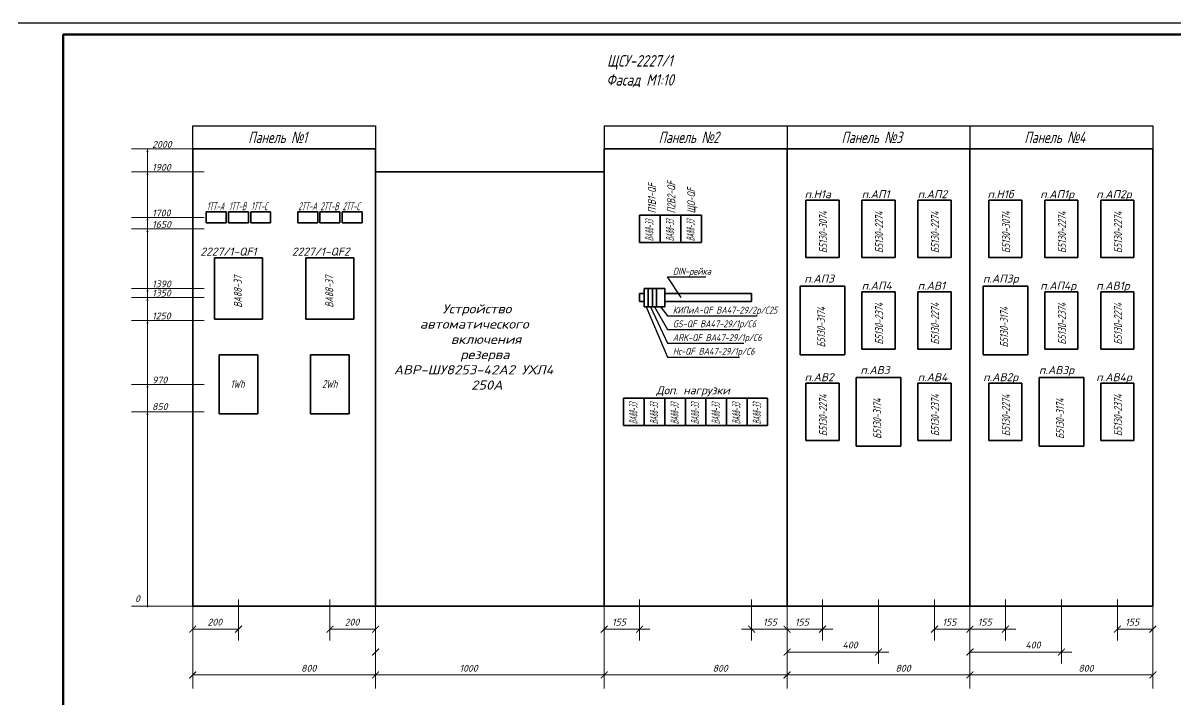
# Model space of a CAD drawing. Header units: millimetres. Extents: x 6735 to 13224, y -12144 to -9633.
# Drawn here: x 9680 to 10184, y -9929 to -9633 of the extents above; entities that cross this region are included whole.
import ezdxf
from ezdxf import colors
from ezdxf.entities.mleader import LeaderData, LeaderLine
from ezdxf.math import Vec2, Vec3

# ---------------------------------------------------------------- set-up
doc = ezdxf.new("R2010")
doc.units = ezdxf.units.MM
for name, color, linetype, lineweight in [('Линия выноска', 137, 'Continuous', 25), ('Размерная', 4, 'Continuous', 25), ('Рамка толстая', 7, 'Continuous', 60), ('Рамка тонкая', 5, 'Continuous', 25), ('Текст', 2, 'Continuous', 25), ('Элемент эл. схем', 7, 'Continuous', 35)]:
    doc.layers.add(name, color=color, linetype=linetype, lineweight=lineweight)
doc.styles.add('GOST', font='GOST.shx', dxfattribs={"oblique": 15, "height": 3.5})
doc.styles.add('Simplex', font='simplex.shx', dxfattribs={"width": 0.7, "oblique": 15})

# ---------------------------------------------------------------- blocks, each defined once
blk = doc.blocks.new('_ArchTick')
at = {"color": 0, "linetype": 'ByBlock', "const_width": 0.15}
blk.add_lwpolyline([(-0.5, -0.5), (0.5, 0.5)], dxfattribs=at)
blk = doc.blocks.new('_None')
blk = doc.blocks.new('A$C551E481E')
at = {"layer": 'Рамка толстая'}
for p, q in [((20, 589), (20, 5)), ((836, 589), (20, 589))]:
    blk.add_line(p, q, dxfattribs=at)
at = {"layer": 'Рамка тонкая'}
blk.add_line((841, 594), (0, 594), dxfattribs=at)

msp = doc.modelspace()

# ---------------------------------------------------------------- hatches: boundary and pattern name
at = {"layer": 'Размерная', "lineweight": 18}
for points in [[(9734.06459, -9688.33878), (9734.47792, -9689.65856), (9733.54617, -9689.65854)], [(9734.06471, -9698.33866), (9734.47804, -9699.65845), (9733.54629, -9699.65843)], [(9734.06471, -9718.33858), (9734.47804, -9719.65837), (9733.54629, -9719.65835)], [(9734.06459, -9723.33858), (9734.47792, -9724.65837), (9733.54617, -9724.65835)], [(9734.06434, -9753.3362), (9734.47767, -9754.65599), (9733.54592, -9754.65597)], [(9734.06471, -9749.33869), (9734.47804, -9750.65847), (9733.54629, -9750.65846)], [(9734.06335, -9763.33876), (9734.47668, -9764.65854), (9733.54493, -9764.65853)], [(9734.06471, -9791.33938), (9734.47804, -9792.65917), (9733.54629, -9792.65915)], [(9734.06268, -9803.33881), (9734.47601, -9804.6586), (9733.54426, -9804.65858)]]:
    msp.add_hatch(color=256, dxfattribs=at).paths.add_polyline_path(points)
h = msp.add_hatch(color=256, dxfattribs=at)
h.paths.add_polyline_path([(9734.05184, -9888.7414), (9734.05185, -9888.55076, 1), (9734.05185, -9888.15076), (9734.05186, -9888.01247, -0.983601769)])
h.paths.add_polyline_path([(9733.68134, -9888.38122), (9733.85418, -9888.38123, 0.37009163), (9734.05185, -9888.55076), (9734.05184, -9888.7414, -0.415603372)])
h.paths.add_polyline_path([(9734.04583, -9888.01242, -0.004133378), (9734.05186, -9888.01247), (9734.05185, -9888.15076, 0.459756381), (9733.85418, -9888.38123), (9733.68134, -9888.38122, -0.417671194)])
h = msp.add_hatch(color=256, dxfattribs=at)
h.paths.add_polyline_path([(9734.05185, -9888.55076), (9734.05185, -9888.15076, -1)])
h.paths.add_polyline_path([(9734.05185, -9888.15076), (9734.05185, -9888.38123), (9733.85418, -9888.38123, -0.459756381)])
h.paths.add_polyline_path([(9734.05185, -9888.38123), (9734.05185, -9888.55076, -0.37009163), (9733.85418, -9888.38123)])

# ---------------------------------------------------------------- linework, layer by layer
for p, q in [((9727.10387, -9688.35685), (9753.82285, -9688.35746)), ((9734.05517, -9688.35701), (9734.05185, -9888.35076)), ((9727.10398, -9698.35673), (9758.82297, -9698.35746)), ((9727.10398, -9718.35665), (9758.82297, -9718.35738)), ((9727.10387, -9723.35665), (9758.82285, -9723.35738)), ((9727.10362, -9753.35428), (9758.8226, -9753.355)), ((9727.10398, -9749.35676), (9758.82297, -9749.35748)), ((9727.10262, -9763.35683), (9758.82161, -9763.35755)), ((9727.10398, -9791.35746), (9758.82297, -9791.35818)), ((9727.10196, -9803.35689), (9758.82453, -9803.35749)), ((9753.82285, -9888.35746), (9727.10553, -9888.35685)), ((9753.8227, -9886.35678), (9753.82222, -9924.28217)), ((9753.8227, -9886.35678), (9753.82222, -9924.28217)), ((9753.8227, -9886.35678), (9753.82222, -9924.28217)), ((9753.8227, -9886.35678), (9753.82222, -9924.28217)), ((9773.82313, -9885.35746), (9773.82119, -9903.36454)), ((9813.82621, -9885.35692), (9813.82427, -9903.364)), ((9833.82152, -9886.35702), (9833.82105, -9924.28242)), ((9833.82152, -9886.35702), (9833.82105, -9924.28242)), ((9833.82152, -9886.35702), (9833.82105, -9924.28242)), ((9833.82152, -9886.35702), (9833.82105, -9924.28242)), ((9933.82152, -9886.35702), (9933.82105, -9924.28242)), ((9933.82152, -9886.35702), (9933.82105, -9924.28242)), ((9933.82152, -9886.35702), (9933.82105, -9924.28242)), ((9933.82152, -9886.35702), (9933.82105, -9924.28242)), ((9949.32318, -9885.3563), (9949.32124, -9903.36338)), ((9998.32253, -9885.3563), (9998.32447, -9903.36338)), ((10013.82152, -9886.35702), (10013.82105, -9924.28242)), ((10013.82152, -9886.35702), (10013.82105, -9924.28242)), ((10013.82152, -9886.35702), (10013.82105, -9924.28242)), ((10013.82152, -9886.35702), (10013.82105, -9924.28242)), ((10029.32318, -9885.3563), (10029.32124, -9903.36338)), ((10053.82305, -9885.3563), (10053.82124, -9913.36338)), ((10078.32471, -9885.3558), (10078.32277, -9903.36289)), ((10093.82152, -9886.35702), (10093.82105, -9924.28242)), ((10093.82152, -9886.35702), (10093.82105, -9924.28242)), ((10093.82152, -9886.35702), (10093.82105, -9924.28242)), ((10093.82152, -9886.35702), (10093.82105, -9924.28242)), ((10109.32323, -9885.35663), (10109.32129, -9903.36372)), ((10133.8231, -9885.35663), (10133.82129, -9913.36372)), ((10158.32476, -9885.35614), (10158.32282, -9903.36322)), ((10173.82157, -9886.35735), (10173.8211, -9924.28275)), ((10173.82157, -9886.35735), (10173.8211, -9924.28275)), ((10173.82157, -9886.35735), (10173.8211, -9924.28275)), ((10173.82157, -9886.35735), (10173.8211, -9924.28275)), ((9753.8231, -9898.35746), (9773.82127, -9898.35795)), ((9753.8231, -9898.35746), (9773.82127, -9898.35795)), ((9753.8231, -9898.35746), (9773.82127, -9898.35795)), ((9813.82481, -9898.35696), (9833.82298, -9898.35746)), ((9813.82481, -9898.35696), (9833.82298, -9898.35746)), ((9813.82481, -9898.35696), (9833.82298, -9898.35746)), ((9933.8228, -9898.3563), (9953.8228, -9898.35663)), ((9933.8228, -9898.3563), (9953.8228, -9898.35663)), ((9933.8228, -9898.3563), (9953.8228, -9898.35663)), ((9933.8228, -9898.3563), (9949.32132, -9898.3568)), ((10013.8229, -9898.3563), (9993.8229, -9898.35663)), ((10013.8229, -9898.3563), (9993.8229, -9898.35663)), ((10013.8229, -9898.3563), (9993.8229, -9898.35663)), ((10013.8229, -9898.3563), (9998.32439, -9898.3568)), ((10013.8228, -9898.3563), (10033.8228, -9898.35663)), ((10013.8228, -9898.3563), (10033.8228, -9898.35663)), ((10013.8228, -9898.3563), (10033.8228, -9898.35663)), ((10013.8228, -9898.3563), (10029.32132, -9898.3568)), ((10078.32285, -9898.3563), (10093.82285, -9898.35663)), ((10078.32285, -9898.3563), (10093.82285, -9898.35663)), ((10078.32285, -9898.3563), (10093.82285, -9898.35663)), ((10078.32285, -9898.3563), (10093.82137, -9898.3568)), ((10093.82285, -9898.35663), (10113.82285, -9898.35697)), ((10093.82285, -9898.35663), (10113.82285, -9898.35697)), ((10093.82285, -9898.35663), (10113.82285, -9898.35697)), ((10093.82285, -9898.35663), (10109.32137, -9898.35713)), ((10158.3229, -9898.35663), (10173.8229, -9898.35697)), ((10158.3229, -9898.35663), (10173.8229, -9898.35697)), ((10158.3229, -9898.35663), (10173.8229, -9898.35697)), ((10158.3229, -9898.35663), (10173.82142, -9898.35713)), ((10013.82248, -9908.3563), (10058.3228, -9908.35663)), ((10013.82248, -9908.3563), (10058.3228, -9908.35663)), ((10013.82248, -9908.3563), (10058.3228, -9908.35663)), ((10013.82248, -9908.3563), (10053.82132, -9908.3568)), ((10093.82253, -9908.35663), (10138.32285, -9908.35697)), ((10093.82253, -9908.35663), (10138.32285, -9908.35697)), ((10093.82253, -9908.35663), (10138.32285, -9908.35697)), ((10093.82253, -9908.35663), (10133.82137, -9908.35713)), ((9753.82232, -9918.3559), (9833.82232, -9918.3569)), ((9833.8225, -9918.35557), (9933.8223, -9918.3556)), ((9933.82232, -9918.3559), (10013.82232, -9918.3569)), ((10013.82232, -9918.3559), (10093.82232, -9918.3569)), ((10093.82237, -9918.35624), (10173.82237, -9918.35723))]:
    msp.add_line(p, q, dxfattribs=at)
msp.add_circle((9734.05185, -9888.35076), 0.2, dxfattribs=at)
at = {"layer": 'Рамка тонкая'}
for p, q in [((9753.82285, -9688.35746), (9753.82285, -9678.35746)), ((9753.82285, -9678.35746), (9833.82285, -9678.35746)), ((9833.82285, -9678.35746), (9833.82285, -9688.35746)), ((9933.82285, -9678.35746), (10013.82285, -9678.35746)), ((9933.82285, -9678.35746), (9933.82285, -9688.35746)), ((10013.82285, -9678.35746), (10013.82285, -9688.35746)), ((10013.82285, -9678.35746), (10093.82285, -9678.35746)), ((10093.82285, -9678.35746), (10093.82285, -9688.35746)), ((10093.82285, -9678.35746), (10173.82285, -9678.35746)), ((10173.82285, -9678.35746), (10173.82285, -9688.35746))]:
    msp.add_line(p, q, dxfattribs=at)
at = {"layer": 'Элемент эл. схем'}
for p, q in [((9753.82285, -9688.35746), (9753.82285, -9888.35746)), ((9833.82285, -9688.35746), (9753.82285, -9688.35746)), ((9833.82285, -9888.35746), (9833.82285, -9688.35746)), ((10013.82285, -9688.35746), (9933.82285, -9688.35746)), ((9933.82285, -9888.35746), (9933.82285, -9688.35746)), ((10013.82285, -9888.35746), (10013.82285, -9688.35746)), ((10093.82285, -9688.35746), (10013.82285, -9688.35746)), ((10093.82285, -9888.35746), (10093.82285, -9688.35746)), ((10173.82285, -9688.35746), (10093.82285, -9688.35746)), ((10173.82285, -9888.35746), (10173.82285, -9688.35746)), ((9933.82285, -9698.35746), (9833.82285, -9698.35746)), ((10022.07338, -9710.8563), (10022.07338, -9735.8563)), ((10036.57338, -9710.8563), (10022.07338, -9710.8563)), ((10036.57338, -9735.8563), (10036.57338, -9710.8563)), ((10046.57325, -9710.8563), (10046.57325, -9735.8563)), ((10061.07325, -9710.8563), (10046.57325, -9710.8563)), ((10061.07325, -9735.8563), (10061.07325, -9710.8563)), ((10071.06799, -9710.8563), (10071.06799, -9735.8563)), ((10085.56799, -9710.8563), (10071.06799, -9710.8563)), ((10085.56799, -9735.8563), (10085.56799, -9710.8563)), ((10102.07338, -9710.8563), (10102.07338, -9735.8563)), ((10116.57338, -9710.8563), (10102.07338, -9710.8563)), ((10116.57338, -9735.8563), (10116.57338, -9710.8563)), ((10126.57325, -9710.8563), (10126.57325, -9735.8563)), ((10141.07325, -9710.8563), (10126.57325, -9710.8563)), ((10141.07325, -9735.8563), (10141.07325, -9710.8563)), ((10151.06799, -9710.8563), (10151.06799, -9735.8563)), ((10165.56799, -9710.8563), (10151.06799, -9710.8563)), ((10165.56799, -9735.8563), (10165.56799, -9710.8563)), ((9759.77285, -9715.9574), (9768.47285, -9715.9574)), ((9759.77285, -9720.7574), (9759.77285, -9715.9574)), ((9768.47285, -9715.9574), (9768.47285, -9720.7574)), ((9769.47285, -9715.9574), (9778.17285, -9715.9574)), ((9769.47285, -9720.7574), (9769.47285, -9715.9574)), ((9778.17285, -9715.9574), (9778.17285, -9720.7574)), ((9779.17285, -9715.9574), (9787.87285, -9715.9574)), ((9779.17285, -9720.7574), (9779.17285, -9715.9574)), ((9787.87285, -9715.9574), (9787.87285, -9720.7574)), ((9799.78266, -9715.9574), (9808.48266, -9715.9574)), ((9799.78266, -9720.7574), (9799.78266, -9715.9574)), ((9808.48266, -9715.9574), (9808.48266, -9720.7574)), ((9809.48266, -9715.9574), (9818.18266, -9715.9574)), ((9809.48266, -9720.7574), (9809.48266, -9715.9574)), ((9818.18266, -9715.9574), (9818.18266, -9720.7574)), ((9819.18266, -9715.9574), (9827.88266, -9715.9574)), ((9819.18266, -9720.7574), (9819.18266, -9715.9574)), ((9827.88266, -9715.9574), (9827.88266, -9720.7574)), ((9949.32318, -9717.35675), (9949.32318, -9729.35675)), ((9958.32318, -9717.35675), (9949.32318, -9717.35675)), ((9958.32318, -9729.35675), (9958.32318, -9717.35675)), ((9967.32318, -9717.35675), (9958.32318, -9717.35675)), ((9967.32318, -9729.35675), (9967.32318, -9717.35675)), ((9976.32318, -9717.35675), (9967.32318, -9717.35675)), ((9976.32318, -9729.35675), (9976.32318, -9717.35675)), ((9768.47285, -9720.7574), (9759.77285, -9720.7574)), ((9778.17285, -9720.7574), (9769.47285, -9720.7574)), ((9787.87285, -9720.7574), (9779.17285, -9720.7574)), ((9808.48266, -9720.7574), (9799.78266, -9720.7574)), ((9818.18266, -9720.7574), (9809.48266, -9720.7574)), ((9827.88266, -9720.7574), (9819.18266, -9720.7574)), ((9949.32318, -9729.35675), (9958.32318, -9729.35675)), ((9958.32318, -9729.35675), (9967.32318, -9729.35675)), ((9967.32318, -9729.35675), (9976.32318, -9729.35675)), ((9763.32295, -9735.95751), (9763.32295, -9762.75751)), ((9784.32295, -9735.95751), (9763.32295, -9735.95751)), ((9784.32295, -9762.75751), (9784.32295, -9735.95751)), ((9803.32314, -9735.95751), (9803.32314, -9762.75751)), ((9824.32314, -9735.95751), (9803.32314, -9735.95751)), ((9824.32314, -9762.75751), (9824.32314, -9735.95751)), ((10022.07338, -9735.8563), (10036.57338, -9735.8563)), ((10046.57325, -9735.8563), (10061.07325, -9735.8563)), ((10071.06799, -9735.8563), (10085.56799, -9735.8563)), ((10102.07338, -9735.8563), (10116.57338, -9735.8563)), ((10126.57325, -9735.8563), (10141.07325, -9735.8563)), ((10151.06799, -9735.8563), (10165.56799, -9735.8563)), ((10039.0803, -9748.3563), (10019.5803, -9748.3563)), ((10019.5803, -9748.3563), (10019.5803, -9778.3563)), ((10039.0803, -9778.3563), (10039.0803, -9748.3563)), ((10119.0803, -9748.3563), (10099.5803, -9748.3563)), ((10099.5803, -9748.3563), (10099.5803, -9778.3563)), ((10119.0803, -9778.3563), (10119.0803, -9748.3563)), ((9949.32318, -9751.60269), (9949.32318, -9755.10269)), ((9951.32318, -9751.60269), (9949.32318, -9751.60269)), ((9951.32318, -9749.35384), (9951.32318, -9757.35384)), ((9953.12318, -9749.35384), (9951.32318, -9749.35384)), ((9953.12318, -9749.35384), (9953.12318, -9757.35384)), ((9954.92318, -9749.35384), (9953.12318, -9749.35384)), ((9954.92318, -9749.35384), (9954.92318, -9757.35384)), ((9956.72318, -9749.35384), (9954.92318, -9749.35384)), ((9956.72318, -9749.35384), (9956.72318, -9757.35384)), ((9958.52318, -9749.35384), (9956.72318, -9749.35384)), ((9960.32318, -9749.35384), (9958.52318, -9749.35384)), ((9960.32318, -9749.35384), (9960.32318, -9757.35384)), ((9998.32253, -9751.60269), (9960.32318, -9751.60269)), ((9998.32253, -9751.60269), (9998.32253, -9755.10269)), ((10046.58017, -9750.8563), (10046.58017, -9775.8563)), ((10061.08017, -9750.8563), (10046.58017, -9750.8563)), ((10061.08017, -9775.8563), (10061.08017, -9750.8563)), ((10071.07492, -9750.8563), (10071.07492, -9775.8563)), ((10085.57492, -9750.8563), (10071.07492, -9750.8563)), ((10085.57492, -9775.8563), (10085.57492, -9750.8563)), ((10126.58017, -9750.8563), (10126.58017, -9775.8563)), ((10141.08017, -9750.8563), (10126.58017, -9750.8563)), ((10141.08017, -9775.8563), (10141.08017, -9750.8563)), ((10151.07492, -9750.8563), (10151.07492, -9775.8563)), ((10165.57492, -9750.8563), (10151.07492, -9750.8563)), ((10165.57492, -9775.8563), (10165.57492, -9750.8563)), ((9951.32318, -9755.10269), (9949.32318, -9755.10269)), ((9951.32318, -9757.35384), (9953.12318, -9757.35384)), ((9953.12318, -9757.35384), (9954.92318, -9757.35384)), ((9954.92318, -9757.35384), (9956.72318, -9757.35384)), ((9956.72318, -9757.35384), (9958.52318, -9757.35384)), ((9958.52318, -9757.35384), (9960.32318, -9757.35384)), ((9998.32253, -9755.10269), (9960.32318, -9755.10269)), ((9763.32295, -9762.75751), (9784.32295, -9762.75751)), ((9803.32314, -9762.75751), (9824.32314, -9762.75751)), ((9765.32295, -9778.45761), (9765.32295, -9804.25761)), ((9782.32295, -9778.45761), (9765.32295, -9778.45761)), ((9782.32295, -9804.25761), (9782.32295, -9778.45761)), ((9805.32314, -9778.45761), (9805.32314, -9804.25761)), ((9822.32314, -9778.45761), (9805.32314, -9778.45761)), ((9822.32314, -9804.25761), (9822.32314, -9778.45761)), ((10019.5803, -9778.3563), (10039.0803, -9778.3563)), ((10046.58017, -9775.8563), (10061.08017, -9775.8563)), ((10071.07492, -9775.8563), (10085.57492, -9775.8563)), ((10099.5803, -9778.3563), (10119.0803, -9778.3563)), ((10126.58017, -9775.8563), (10141.08017, -9775.8563)), ((10151.07492, -9775.8563), (10165.57492, -9775.8563)), ((10063.58017, -9788.35634), (10044.08017, -9788.35634)), ((10044.08017, -9788.35634), (10044.08017, -9818.35634)), ((10063.58017, -9818.35634), (10063.58017, -9788.35634)), ((10143.58017, -9788.35634), (10124.08017, -9788.35634)), ((10124.08017, -9788.35634), (10124.08017, -9818.35634)), ((10143.58017, -9818.35634), (10143.58017, -9788.35634)), ((10022.07338, -9790.85634), (10022.07338, -9815.85634)), ((10036.57338, -9790.85634), (10022.07338, -9790.85634)), ((10036.57338, -9815.85634), (10036.57338, -9790.85634)), ((10071.06799, -9790.85634), (10071.06799, -9815.85634)), ((10085.56799, -9790.85634), (10071.06799, -9790.85634)), ((10085.56799, -9815.85634), (10085.56799, -9790.85634)), ((10102.07338, -9790.85634), (10102.07338, -9815.85634)), ((10116.57338, -9790.85634), (10102.07338, -9790.85634)), ((10116.57338, -9815.85634), (10116.57338, -9790.85634)), ((10151.06799, -9790.85634), (10151.06799, -9815.85634)), ((10165.56799, -9790.85634), (10151.06799, -9790.85634)), ((10165.56799, -9815.85634), (10165.56799, -9790.85634)), ((9942.32285, -9797.35679), (9942.32285, -9809.35679)), ((9951.32285, -9797.35679), (9942.32285, -9797.35679)), ((9951.32285, -9797.35679), (9951.32285, -9809.35679)), ((9960.32285, -9797.35679), (9951.32285, -9797.35679)), ((9960.32285, -9809.35679), (9960.32285, -9797.35679)), ((9969.32285, -9797.35679), (9960.32285, -9797.35679)), ((9969.32285, -9809.35679), (9969.32285, -9797.35679)), ((9978.32285, -9797.35679), (9969.32285, -9797.35679)), ((9978.32285, -9809.35679), (9978.32285, -9797.35679)), ((9987.32285, -9797.35679), (9978.32285, -9797.35679)), ((9987.32285, -9809.35679), (9987.32285, -9797.35679)), ((9996.32285, -9797.35679), (9987.32285, -9797.35679)), ((9996.32285, -9809.35679), (9996.32285, -9797.35679)), ((10005.32285, -9797.35679), (9996.32285, -9797.35679)), ((10005.32285, -9809.35679), (10005.32285, -9797.35679)), ((9765.32295, -9804.25761), (9782.32295, -9804.25761)), ((9805.32314, -9804.25761), (9822.32314, -9804.25761)), ((9942.32285, -9809.35679), (9951.32285, -9809.35679)), ((9951.32285, -9809.35679), (9960.32285, -9809.35679)), ((9960.32285, -9809.35679), (9969.32285, -9809.35679)), ((9969.32285, -9809.35679), (9978.32285, -9809.35679)), ((9978.32285, -9809.35679), (9987.32285, -9809.35679)), ((9987.32285, -9809.35679), (9996.32285, -9809.35679)), ((9996.32285, -9809.35679), (10005.32285, -9809.35679)), ((10022.07338, -9815.85634), (10036.57338, -9815.85634)), ((10044.08017, -9818.35634), (10063.58017, -9818.35634)), ((10071.06799, -9815.85634), (10085.56799, -9815.85634)), ((10102.07338, -9815.85634), (10116.57338, -9815.85634)), ((10124.08017, -9818.35634), (10143.58017, -9818.35634)), ((10151.06799, -9815.85634), (10165.56799, -9815.85634)), ((9753.82285, -9888.35746), (9833.82285, -9888.35746)), ((9933.82285, -9888.35746), (9833.82285, -9888.35746)), ((9933.82285, -9888.35746), (10013.82285, -9888.35746)), ((10013.82285, -9888.35746), (10093.82285, -9888.35746)), ((10093.82285, -9888.35746), (10173.82285, -9888.35746))]:
    msp.add_line(p, q, dxfattribs=at)

# ---------------------------------------------------------------- block references
msp.add_blockref('A$C551E481E', (9677.10387, -10227.35746))
at = {"layer": 'Размерная', "lineweight": 18}
for p, xscale, yscale, zscale, rotation in [((9753.82304, -9898.3574), 2.99999999999979, 2.99999999999979, 2.99999999999979, 179.9990485792585), ((9753.82304, -9898.3574), 2.99999999999979, 2.99999999999979, 2.99999999999979, 179.9990485792585), ((9773.82127, -9898.35795), 2.99999999999979, 2.99999999999979, 2.99999999999979, 179.9990485792585), ((9813.82435, -9898.35741), 2.99999999999979, 2.99999999999979, 2.99999999999979, 179.9990485792585), ((9833.82168, -9898.35649), 2.99999999999979, 2.99999999999979, 2.99999999999979, 179.9990485792585), ((9833.82168, -9898.35649), 2.99999999999979, 2.99999999999979, 2.99999999999979, 179.9990485792585), ((9833.82187, -9898.35764), 2.99999999999979, 2.99999999999979, 2.99999999999979, 179.9990485792585), ((9833.82187, -9898.35764), 2.99999999999979, 2.99999999999979, 2.99999999999979, 179.9990485792585), ((9933.82168, -9898.35649), 2.99999999999979, 2.99999999999979, 2.99999999999979, 179.9990485792585), ((9933.82168, -9898.35649), 2.99999999999979, 2.99999999999979, 2.99999999999979, 179.9990485792585), ((9933.82187, -9898.35764), 2.99999999999979, 2.99999999999979, 2.99999999999979, 179.9990485792585), ((9933.82187, -9898.35764), 2.99999999999979, 2.99999999999979, 2.99999999999979, 179.9990485792585), ((9949.32132, -9898.3568), 2.99999999999979, 2.99999999999979, 2.99999999999979, 179.9990485792585), ((9998.32439, -9898.3568), -2.99999999999979, 3, 3, 180.0009514207415), ((10013.82384, -9898.35764), -2.99999999999979, 3, 3, 180.0009514207415), ((10013.82384, -9898.35764), -2.99999999999979, 3, 3, 180.0009514207415), ((10013.82402, -9898.35649), -2.99999999999979, 3, 3, 180.0009514207415), ((10013.82402, -9898.35649), -2.99999999999979, 3, 3, 180.0009514207415), ((10029.32132, -9898.3568), 2.99999999999979, 2.99999999999979, 2.99999999999979, 179.9990485792585), ((10078.32285, -9898.3563), 2.99999999999979, 2.99999999999979, 2.99999999999979, 179.9990485792585), ((10093.82168, -9898.35649), 2.99999999999979, 2.99999999999979, 2.99999999999979, 179.9990485792585), ((10093.82168, -9898.35649), 2.99999999999979, 2.99999999999979, 2.99999999999979, 179.9990485792585), ((10109.32137, -9898.35713), 2.99999999999979, 2.99999999999979, 2.99999999999979, 179.9990485792585), ((10158.3229, -9898.35663), 2.99999999999979, 2.99999999999979, 2.99999999999979, 179.9990485792585), ((10173.82174, -9898.35682), 2.99999999999979, 2.99999999999979, 2.99999999999979, 179.9990485792585), ((10173.82174, -9898.35682), 2.99999999999979, 2.99999999999979, 2.99999999999979, 179.9990485792585), ((9833.82248, -9908.3563), 2.99999999999979, 2.99999999999979, 2.99999999999979, 179.9990485792585), ((9833.82248, -9908.3563), 2.99999999999979, 2.99999999999979, 2.99999999999979, 179.9990485792585), ((10013.82248, -9908.3563), 2.99999999999979, 2.99999999999979, 2.99999999999979, 179.9990485792585), ((10013.82248, -9908.3563), 2.99999999999979, 2.99999999999979, 2.99999999999979, 179.9990485792585), ((10053.82132, -9908.3568), 2.99999999999979, 2.99999999999979, 2.99999999999979, 179.9990485792585), ((10093.82253, -9908.35663), 2.99999999999979, 2.99999999999979, 2.99999999999979, 179.9990485792585), ((10093.82253, -9908.35663), 2.99999999999979, 2.99999999999979, 2.99999999999979, 179.9990485792585), ((10133.82137, -9908.35713), 2.99999999999979, 2.99999999999979, 2.99999999999979, 179.9990485792585), ((9753.82232, -9918.35557), 2.99999999999979, 2.99999999999979, 2.99999999999979, 179.9990485792585), ((9753.82232, -9918.35557), 2.99999999999979, 2.99999999999979, 2.99999999999979, 179.9990485792585), ((9833.82114, -9918.35581), 2.99999999999979, 2.99999999999979, 2.99999999999979, 179.9990485792585), ((9833.82114, -9918.35581), 2.99999999999979, 2.99999999999979, 2.99999999999979, 179.9990485792585), ((9833.8225, -9918.35557), 2.99999999999979, 2.99999999999979, 2.99999999999979, 179.9990485792585), ((9833.8225, -9918.35557), 2.99999999999979, 2.99999999999979, 2.99999999999979, 179.9990485792585), ((9933.82114, -9918.35581), 2.99999999999979, 2.99999999999979, 2.99999999999979, 179.9990485792585), ((9933.82114, -9918.35581), 2.99999999999979, 2.99999999999979, 2.99999999999979, 179.9990485792585), ((10013.82114, -9918.35581), 2.99999999999979, 2.99999999999979, 2.99999999999979, 179.9990485792585), ((10013.82114, -9918.35581), 2.99999999999979, 2.99999999999979, 2.99999999999979, 179.9990485792585), ((10093.82114, -9918.35581), 2.99999999999979, 2.99999999999979, 2.99999999999979, 179.9990485792585), ((10093.82114, -9918.35581), 2.99999999999979, 2.99999999999979, 2.99999999999979, 179.9990485792585), ((10173.8212, -9918.35615), 2.99999999999979, 2.99999999999979, 2.99999999999979, 179.9990485792585), ((10173.8212, -9918.35615), 2.99999999999979, 2.99999999999979, 2.99999999999979, 179.9990485792585)]:
    msp.add_blockref('_ArchTick', p, dxfattribs=dict(at, xscale=xscale, yscale=yscale, zscale=zscale, rotation=rotation))

# ---------------------------------------------------------------- texts
at = {"layer": 'Текст', "linetype": 'Continuous', "lineweight": 20, "style": 'Simplex', "oblique": 15}
for s, height, rotation, p in [('2000', 3, 359.9990486, (9736.0567, -9687.90734)), ('1900', 3, 359.9990486, (9736.05682, -9697.90723)), ('п.Н1а', 3.5, 359.9990486, (10021.48815, -9709.92782)), ('п.АП1', 3.5, 359.9990486, (10046.44642, -9709.92782)), ('п.АП2', 3.5, 359.9990486, (10070.94116, -9709.92782)), ('п.Н1б', 3.5, 359.9990486, (10101.48815, -9709.92782)), ('п.АП1р', 3.5, 359.9990486, (10124.55365, -9709.92782)), ('п.АП2р', 3.5, 359.9990486, (10149.04839, -9709.92782)), ('1700', 3, 359.9990486, (9736.05682, -9717.90715)), ('1650', 3, 359.9990486, (9736.0567, -9722.90715)), ('2227/1-QF1', 3.5, 359.9990486, (9757.18931, -9735.02902)), ('2227/1-QF2', 3.5, 359.9990486, (9797.1895, -9735.02902)), ('п.АП3', 3.5, 359.9990486, (10021.38221, -9746.82206)), ('п.АП3р', 3.5, 359.9990486, (10099.48944, -9746.82206)), ('1390', 3, 359.9990486, (9736.05682, -9748.90726)), ('п.АП4', 3.5, 359.9990486, (10046.45334, -9749.92782)), ('п.АВ1', 3.5, 359.9990486, (10070.94809, -9749.92782)), ('п.АП4р', 3.5, 359.9990486, (10124.56057, -9749.92782)), ('п.АВ1р', 3.5, 359.9990486, (10149.05531, -9749.92782)), ('1350', 3, 359.9990486, (9736.05645, -9752.90477)), ('1250', 3, 359.9990486, (9736.05546, -9762.90733)), ('п.АВ3', 3.5, 359.9990486, (10045.88208, -9786.8221)), ('п.АВ3р', 3.5, 359.9990486, (10123.98931, -9786.8221)), ('970', 3, 359.9990486, (9736.05682, -9790.90795)), ('п.АВ2', 3.5, 359.9990486, (10021.48815, -9789.92786)), ('п.АВ4', 3.5, 359.9990486, (10070.94116, -9789.92786)), ('п.АВ2р', 3.5, 359.9990486, (10099.59537, -9789.92786)), ('п.АВ4р', 3.5, 359.9990486, (10149.04839, -9789.92786)), ('Доп. нагрузки', 3.5, 359.9990486, (9956.59181, -9795.66626)), ('850', 3, 359.9990486, (9736.05479, -9802.52338)), (' 0', 3, 359.9990486, (9726.61948, -9886.5204)), ('200', 3, 359.9990486, (9760.27837, -9896.77737)), ('200', 3, 359.9990486, (9820.28008, -9896.77687)), ('155', 3, 359.9990486, (9937.24446, -9896.77622)), ('155', 3, 0.0009514, (10003.25839, -9896.77634)), ('155', 3, 359.9990486, (10017.24446, -9896.77622)), ('155', 3, 359.9990486, (10081.74451, -9896.77622)), ('155', 3, 359.9990486, (10097.24451, -9896.77655)), ('155', 3, 359.9990486, (10161.74456, -9896.77655)), ('400', 3, 359.9990486, (10038.06208, -9906.77622)), ('400', 3, 359.9990486, (10118.06214, -9906.77655)), ('800', 3, 359.9990486, (9801.2545, -9916.9321)), ('1000', 3, 359.9990486, (9870.51758, -9916.9321)), ('800', 3, 359.9990486, (9981.2545, -9916.9321)), ('800', 3, 359.9990486, (10061.2545, -9916.9321)), ('800', 3, 359.9990486, (10141.25455, -9916.93243))]:
    msp.add_text(s, height=height, rotation=rotation, dxfattribs=at).set_placement(p)
for s, rotation, width, p in [('П1В1-QF', 89.9990486, 0.7, (9956.4385, -9716.55125)), ('П2В2-QF', 89.9990486, 0.7, (9964.92047, -9716.55125)), ('ЩО-QF', 89.9990486, 0.7, (9973.62293, -9716.55125)), ('1ТТ-А', 359.9990486, 0.5, (9759.97157, -9715.18416)), ('1ТТ-В', 359.9990486, 0.5, (9769.67157, -9715.18416)), ('1ТТ-С', 359.9990486, 0.5, (9779.37157, -9715.18416)), ('2ТТ-А', 359.9990486, 0.5, (9799.98138, -9715.18416)), ('2ТТ-В', 359.9990486, 0.5, (9809.68138, -9715.18416)), ('2ТТ-С', 359.9990486, 0.5, (9819.38138, -9715.18416)), ('ВА88-33', 89.9990486, 0.4, (9955.33885, -9728.69863)), ('ВА88-33', 89.9990486, 0.4, (9964.33885, -9728.69863)), ('ВА88-33', 89.9990486, 0.4, (9973.33885, -9728.69863)), ('1Wh', 359.9990486, 0.7, (9770.32621, -9792.90285)), ('2Wh', 359.9990486, 0.7, (9810.43074, -9792.90285)), ('ВА88-33', 89.9990486, 0.4, (9948.33852, -9808.69867)), ('ВА88-33', 89.9990486, 0.4, (9957.33852, -9808.69867)), ('ВА88-33', 89.9990486, 0.4, (9966.33852, -9808.69867)), ('ВА88-33', 89.9990486, 0.4, (9975.33852, -9808.69867)), ('ВА88-33', 89.9990486, 0.4, (9984.33852, -9808.69867)), ('ВА88-33', 89.9990486, 0.4, (9993.33852, -9808.69867)), ('ВА88-33', 89.9990486, 0.4, (10002.33852, -9808.69867))]:
    msp.add_text(s, height=3.5, rotation=rotation, dxfattribs=dict(at, width=width)).set_placement(p)
at = {"layer": 'Текст', "attachment_point": 1}
for s, width, insert, char_height, style in [('\\pi191.23489;ЩСУ-2227/1\\P\\pi190.93529;Фасад М1:10', 430, (9743.82285, -9647.35746), 5, 'GOST'), ('\\pi24.272;Панель {\\fArial|b0|i0|c204|p34;№}1', 80, (9753.82285, -9680.80533), 5, 'Simplex'), ('\\pi23.793;Панель {\\fArial|b0|i0|c204|p34;№}2', 80, (9933.82285, -9680.80533), 5, 'Simplex'), ('\\pi23.793;Панель {\\fArial|b0|i0|c204|p34;№}3', 80, (10013.82285, -9680.80533), 5, 'Simplex'), ('\\pi23.793;Панель {\\fArial|b0|i0|c204|p34;№}4', 80, (10093.82285, -9680.80533), 5, 'Simplex'), ('\\pi29.25714;{\\W1.1;Устройство \\P\\pi19.35311;автоматического \\P\\pi32.92112;включения \\P\\pi37.04041;резерва \\P\\pi7.91661;АВР-ШУ8253-42А2 УХЛ4 \\P\\pi41.82857;250А }', 100, (9833.82285, -9756.2756), 4, 'Simplex')]:
    msp.add_mtext_dynamic_manual_height_columns(s, width=width, gutter_width=12.5, heights=[0], dxfattribs=dict(at, insert=insert, char_height=char_height, style=style))
at = {"layer": 'Текст', "char_height": 3.5, "attachment_point": 1, "rotation": 90, "style": 'Simplex'}
for s, width, heights, insert in [('\\pi1.90432;{\\W0.6;Б5130-3074}', 25.1126004, [0], (10027.82691, -9735.8563)), ('\\pi1.90999;{\\W0.6;Б5130-2274}', 25.1126004, [0], (10052.32678, -9735.8563)), ('\\pi1.90999;{\\W0.6;Б5130-2274}', 25.1126004, [0], (10076.82152, -9735.8563)), ('\\pi1.90432;{\\W0.6;Б5130-3074}', 25.1126004, [0], (10107.82691, -9735.8563)), ('\\pi1.90999;{\\W0.6;Б5130-2274}', 25.1126004, [0], (10132.32678, -9735.8563)), ('\\pi1.90999;{\\W0.6;Б5130-2274}', 25.1126004, [0], (10156.82152, -9735.8563)), ('\\pi4.99776;ВА88-37', 26.8, [4.00962], (9771.81028, -9762.75751)), ('\\pi4.99776;ВА88-37', 26.8, [4.00962], (9811.81047, -9762.75751)), ('\\pi3.18119;Б5130-3174', 30, [0], (10026.99187, -9778.3563)), ('\\pi1.90999;{\\W0.6;Б5130-2374}', 25.1126004, [0], (10052.3337, -9775.8563)), ('\\pi1.90999;{\\W0.6;Б5130-2274}', 25.1126004, [0], (10076.82844, -9775.8563)), ('\\pi3.18119;Б5130-3174', 30, [0], (10106.99187, -9778.3563)), ('\\pi1.90999;{\\W0.6;Б5130-2374}', 25.1126004, [0], (10132.3337, -9775.8563)), ('\\pi1.90999;{\\W0.6;Б5130-2274}', 25.1126004, [0], (10156.82844, -9775.8563)), ('\\pi1.90432;{\\W0.6;Б5130-2274}', 25.1126004, [0], (10027.82691, -9815.85634)), ('\\pi3.18119;Б5130-3174', 30, [0], (10051.49174, -9818.35634)), ('\\pi1.90999;{\\W0.6;Б5130-2374}', 25.1126004, [0], (10076.82152, -9815.85634)), ('\\pi1.90432;{\\W0.6;Б5130-2274}', 25.1126004, [0], (10107.82691, -9815.85634)), ('\\pi3.18119;Б5130-3174', 30, [0], (10131.49174, -9818.35634)), ('\\pi1.90999;{\\W0.6;Б5130-2374}', 25.1126004, [0], (10156.82152, -9815.85634))]:
    msp.add_mtext_dynamic_manual_height_columns(s, width=width, gutter_width=12.5, heights=heights, dxfattribs=dict(at, insert=insert))

# ---------------------------------------------------------------- leaders
at = {"layer": 'Линия выноска'}
ml = msp.add_multileader_mtext('Standard', dxfattribs=at)
ml.set_content('DIN-рейка', color=2, style='Simplex')
ml.set_leader_properties()
ml.set_arrow_properties(name='NONE')
ml.build(insert=Vec2(0, 0))
ml.multileader.update_dxf_attribs({"text_left_attachment_type": 6, "text_right_attachment_type": 6, "dogleg_length": 0.62405, "arrow_head_size": 0.6})
ctx = ml.context
ctx.base_point, ctx.char_height, ctx.arrow_head_size, ctx.plane_origin = Vec3(9961.8352, -9744.36466), 3, 0.6, Vec3(9988.14199, -9695.0744)
ctx.left_attachment, ctx.right_attachment = 6, 6
notes = []
notes.append((ctx, [(0, (1, 1, 0), (9961.52318, -9744.36466), (1, 0), 0.31202, [(0, [(9967.52318, -9753.35384)], 0, [])])]))
ctx.mtext.insert, ctx.mtext.flow_direction = Vec3(9963.8352, -9740.36466), 5
ml = msp.add_multileader_mtext('Standard', dxfattribs=at)
ml.set_content('Нс-QF ВА47-29/1р/С6', color=2, style='Simplex')
ml.set_leader_properties()
ml.set_arrow_properties(name='NONE')
ml.build(insert=Vec2(0, 0))
ml.multileader.update_dxf_attribs({"text_left_attachment_type": 6, "text_right_attachment_type": 6, "dogleg_length": 0.62405, "arrow_head_size": 0.6})
ctx = ml.context
ctx.base_point, ctx.char_height, ctx.arrow_head_size, ctx.plane_origin = Vec3(9961.8352, -9779.35384), 3, 0.6, Vec3(9988.14199, -9744.06358)
ctx.left_attachment, ctx.right_attachment = 6, 6
notes.append((ctx, [(0, (1, 1, 0), (9961.52318, -9779.35384), (1, 0), 0.31202, [(0, [(9952.22318, -9757.35384)], 0, [])])]))
ctx.mtext.insert, ctx.mtext.flow_direction = Vec3(9963.8352, -9775.35384), 5
ml = msp.add_multileader_mtext('Standard', dxfattribs=at)
ml.set_content('ARK-QF ВА47-29/1р/С6', color=2, style='Simplex')
ml.set_leader_properties()
ml.set_arrow_properties(name='NONE')
ml.build(insert=Vec2(0, 0))
ml.multileader.update_dxf_attribs({"text_left_attachment_type": 6, "text_right_attachment_type": 6, "dogleg_length": 0.62405, "arrow_head_size": 0.6})
ctx = ml.context
ctx.base_point, ctx.char_height, ctx.arrow_head_size, ctx.plane_origin = Vec3(9961.8352, -9773.35384), 3, 0.6, Vec3(9988.14199, -9734.06358)
ctx.left_attachment, ctx.right_attachment = 6, 6
notes.append((ctx, [(0, (1, 1, 0), (9961.52318, -9773.35384), (1, 0), 0.31202, [(0, [(9954.02318, -9757.35384)], 0, [])])]))
ctx.mtext.insert, ctx.mtext.flow_direction = Vec3(9963.8352, -9769.35384), 5
ml = msp.add_multileader_mtext('Standard', dxfattribs=at)
ml.set_content('GS-QF ВА47-29/1р/С6', color=2, style='Simplex')
ml.set_leader_properties()
ml.set_arrow_properties(name='NONE')
ml.build(insert=Vec2(0, 0))
ml.multileader.update_dxf_attribs({"text_left_attachment_type": 6, "text_right_attachment_type": 6, "dogleg_length": 0.62405, "arrow_head_size": 0.6})
ctx = ml.context
ctx.base_point, ctx.char_height, ctx.arrow_head_size, ctx.plane_origin = Vec3(9961.8352, -9767.35384), 3, 0.6, Vec3(9988.14199, -9724.06358)
ctx.left_attachment, ctx.right_attachment = 6, 6
notes.append((ctx, [(0, (1, 1, 0), (9961.52318, -9767.35384), (1, 0), 0.31202, [(0, [(9955.82318, -9757.35384)], 0, [])])]))
ctx.mtext.insert, ctx.mtext.flow_direction = Vec3(9963.8352, -9763.35384), 5
ml = msp.add_multileader_mtext('Standard', dxfattribs=at)
ml.set_content('КИПиА-QF ВА47-29/2р/С25', color=2, style='Simplex')
ml.set_leader_properties()
ml.set_arrow_properties(name='NONE')
ml.build(insert=Vec2(0, 0))
ml.multileader.update_dxf_attribs({"text_left_attachment_type": 6, "text_right_attachment_type": 6, "dogleg_length": 0.62405, "arrow_head_size": 0.6})
ctx = ml.context
ctx.base_point, ctx.char_height, ctx.arrow_head_size, ctx.plane_origin = Vec3(9961.8352, -9761.35384), 3, 0.6, Vec3(9988.14199, -9714.06358)
ctx.left_attachment, ctx.right_attachment = 6, 6
notes.append((ctx, [(0, (1, 1, 0), (9961.52318, -9761.35384), (1, 0), 0.31202, [(0, [(9958.52318, -9757.35384)], 0, [])])]))
ctx.mtext.insert, ctx.mtext.flow_direction = Vec3(9963.8352, -9757.35384), 5
for ctx, leaders in notes:
    for number, flags, end, landing, length, lines in leaders:
        leader = LeaderData()
        leader.index, (leader.has_last_leader_line, leader.has_dogleg_vector, leader.attachment_direction) = number, flags
        leader.last_leader_point, leader.dogleg_vector, leader.dogleg_length = Vec3(end), Vec3(landing), length
        for number, points, colour, breaks in lines:
            line = LeaderLine()
            line.index, line.vertices, line.color, line.breaks = number, Vec3.list(points), colors.encode_raw_color(colour), breaks
            leader.lines.append(line)
        ctx.leaders.append(leader)

doc.saveas('drawing.dxf')
